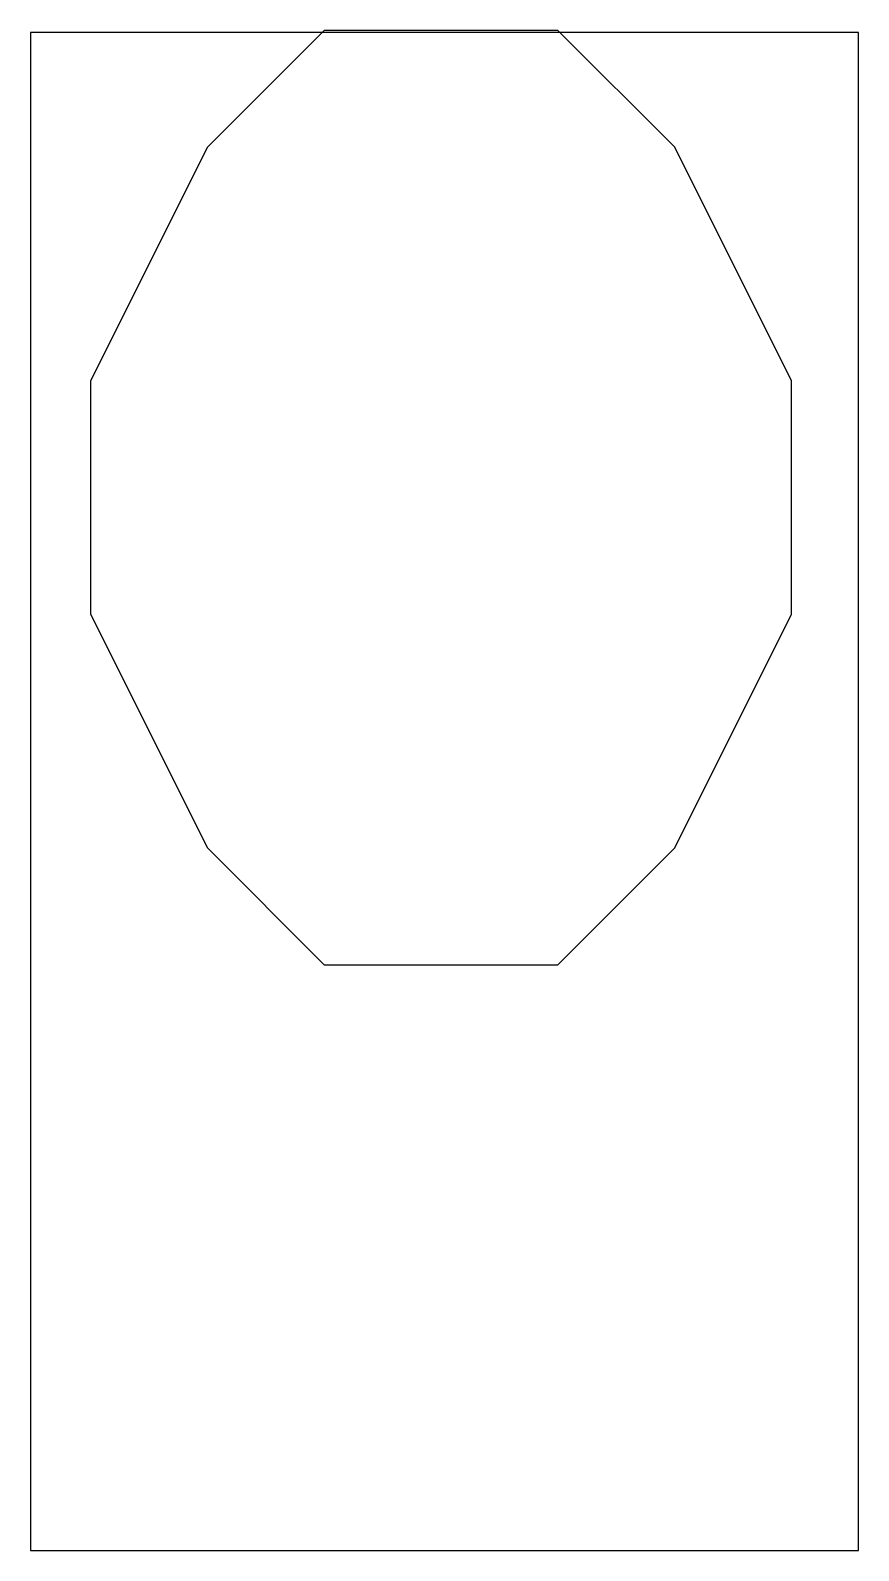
# Model space of a CAD drawing. Extents: x 0 to 21.8, y 0 to 40.1.
import ezdxf

# ---------------------------------------------------------------- set-up
doc = ezdxf.new("R2010")
doc.units = 0
doc.header["$MEASUREMENT"] = 0
doc.layers.get('0').update_dxf_attribs({"linetype": 'CONTINUOUS'})

msp = doc.modelspace()

# ---------------------------------------------------------------- linework, layer by layer
at = {"color": 0}
for p, q in [((7.74, 40.052), (4.663, 36.975)), ((13.894, 40.052), (7.74, 40.052)), ((16.971, 36.975), (13.894, 40.052)), ((4.663, 36.975), (1.586, 30.821)), ((20.048, 30.821), (16.971, 36.975)), ((1.586, 30.821), (1.586, 24.668)), ((20.048, 24.668), (20.048, 30.821)), ((1.586, 24.668), (4.663, 18.514)), ((16.971, 18.514), (20.048, 24.668)), ((4.663, 18.514), (7.74, 15.437)), ((13.894, 15.437), (16.971, 18.514)), ((7.74, 15.437), (13.894, 15.437))]:
    msp.add_line(p, q, dxfattribs=at)
at = {"linetype": 'CONTINUOUS'}
msp.add_lwpolyline([(0, 0), (21.816, 0), (21.816, 40), (0, 40)], close=True, dxfattribs=at)

doc.saveas('drawing.dxf')
